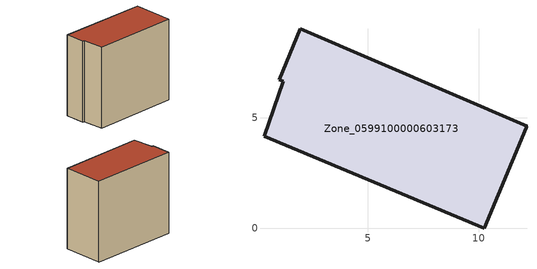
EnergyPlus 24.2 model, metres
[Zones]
Zone_0599100000603173
 floor ground (C_G): 1.18,6.65 1.01,6.72 1.96,9.03 12.19,4.62 12.16,4.56 10.27,0 0.31,4.16 z0
 wall outside (C_F): 12.19,4.62 1.96,9.03 1.01,6.72 1.18,6.65 0.31,4.16 10.27,0 12.16,4.56 12.19,4.62 z0:10.04
 roof outside (C_R): 1.18,6.65 0.31,4.16 10.27,0 12.16,4.56 12.19,4.62 1.96,9.03 1.01,6.72 z10.04
[BUILDING]
Pand.0599100000603173: North Axis=0; Terrain=City; Loads Convergence Tolerance Value=0.04; Temperature Convergence Tolerance Value=0.4; Solar Distribution=FullExterior; Maximum Number of Warmup Days=25; Minimum Number of Warmup Days=1
[Site:Location]
Rotterdam.The.Hague.AP_ZH_NLD Design_Conditions: Latitude=51.96; Longitude=4.45; Time Zone=1; Elevation=-4.5
[SITE:GROUNDTEMPERATURE:BUILDINGSURFACE]
18, 18, 18, 18, 18, 18, 18, 18, 18, 18, 18, 18
[MATERIAL] Thermal Absorptance=0.9; Solar Absorptance=0.7; Visible Absorptance=0.7
Name | Roughness | Thickness | Conductivity | Density | Specific Heat
G.TI.1946 | MediumSmooth | 0.15 | 1 | 540 | 1210
F.TI.1946 | Rough | 0.3 | 0.857143 | 1920 | 840
R.TI.1946 | MediumRough | 0.2 | 0.1 | 1500 | 1000
[CONSTRUCTION]
C_G: G.TI.1946
C_F: F.TI.1946
C_R: R.TI.1946
[ZONE]
Zone_0599100000603173: Type=1; Multiplier=1; Ceiling Height=Autocalculate; Volume=Autocalculate; Floor Area=autocalculate; Part of Total Floor Area=Yes
[ZONEINFILTRATION:DESIGNFLOWRATE]
Infil_Zone_0599100000603173: Zone or ZoneList or Space or SpaceList=Zone_0599100000603173; Schedule=AlwaysOn; Design Flow Rate Calculation Method=Flow/Area; Flow Rate per Floor Area=0.003; Constant Term Coefficient=1; Temperature Term Coefficient=0; Velocity Term Coefficient=0; Velocity Squared Term Coefficient=0
[HVACTEMPLATE:ZONE:IDEALLOADSAIRSYSTEM]
Zone_0599100000603173: Maximum Heating Supply Air Temperature=50; Minimum Cooling Supply Air Temperature=13; Maximum Heating Supply Air Humidity Ratio=0.0156; Minimum Cooling Supply Air Humidity Ratio=0.0077; Heating Limit=NoLimit; Cooling Limit=NoLimit; Dehumidification Control Type=ConstantSensibleHeatRatio; Cooling Sensible Heat Ratio=0.7; Dehumidification Setpoint=60; Humidification Control Type=None; Humidification Setpoint=30; Outdoor Air Method=None; Outdoor Air Flow Rate per Person=0.00944; Outdoor Air Flow Rate per Zone Floor Area=0; Outdoor Air Flow Rate per Zone=0; Demand Controlled Ventilation Type=None; Outdoor Air Economizer Type=NoEconomizer; Heat Recovery Type=None; Sensible Heat Recovery Effectiveness=0.7; Latent Heat Recovery Effectiveness=0.65
[ZONECONTROL:THERMOSTAT]
ThermostatControl_Zone_0599100000603173: Zone or ZoneList=Zone_0599100000603173; Control Type Schedule=DualSetpointControlType; Control 1=Thermostat_Zone_0599100000603173; Temperature Difference Between Cutout And Setpoint=0
[THERMOSTATSETPOINT:DUALSETPOINT]
Thermostat_Zone_0599100000603173: Heating Setpoint Temperature Schedule=HeatingSetpoint_Zone_0599100000603173; Cooling Setpoint Temperature Schedule=CoolingSetpoint_Zone_0599100000603173
[SCHEDULE:COMPACT]
HeatingSetpoint_Zone_0599100000603173: Through: 12/31, For: AllDays, Until: 24:00, 21
CoolingSetpoint_Zone_0599100000603173: Through: 12/31, For: AllDays, Until: 24:00, 24
DualSetpointControlType: Through: 12/31, For: AllDays, Until: 24:00, 4
AlwaysOn: Through: 12/31, For: AllDays, Until: 24:00, 1
